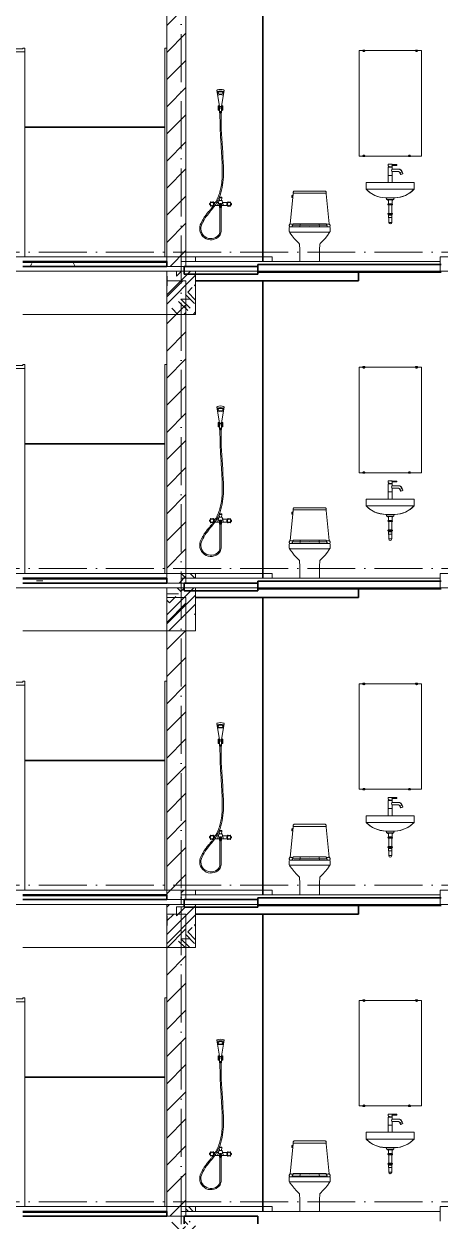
# Model space of a CAD drawing. Header units: millimetres. Extents: x -4940 to 55609, y -15283 to 93540.
# Drawn here: x 31310 to 35650, y 25000 to 37477 of the extents above; entities that cross this region are included whole.
import ezdxf

# ---------------------------------------------------------------- set-up
doc = ezdxf.new("R2010")
doc.units = ezdxf.units.MM
doc.linetypes.add('Grid Line', pattern=[14, 10, -2, 0, -2])
for name, color, linetype, lineweight in [('A-DOOR', 31, 'Continuous', 5), ('A-FLOR-MCUT', 3, 'Continuous', 9), ('CUA', 31, 'Continuous', 9), ('HATCH-TUONG', 152, 'Continuous', 9), ('NET CAT', 3, 'Continuous', 5), ('NET CATConcrete', 3, 'Continuous', 5), ('NET-CAT', 3, 'Continuous', 9), ('NET-THAY', 2, 'Continuous', 15), ('THIET-BI', 44, 'Continuous', 5), ('TRUC', 225, 'Continuous', 5)]:
    doc.layers.add(name, color=color, linetype=linetype, lineweight=lineweight)
pattern_1 = [(0, (21278.48, 39800), (1625.6, 406.4), [67.056, -1152.144, 67.056, -1152.144, -6502.4]), (0, (21278.48, 39800), (1625.6, 406.4), [-2438.4, 67.056, -2371.344, 67.056, -1152.144, -2844.8]), (0, (21278.48, 39800), (1625.6, 406.4), [-6096, 67.056, -745.744, 67.056, -1964.944]), (120, (21888.08, 40003.2), (-1164.753, 1204.611), [67.056, -1152.144, 67.056, -7654.544]), (120, (21888.08, 40003.2), (-1164.753, 1204.611), [-1286.256, -1152.144, 67.056, -2371.344, -4064]), (120, (21888.08, 40003.2), (-1164.753, 1204.611), [-4876.8, 67.056, -1152.144, 67.056, -2777.744]), (120, (21888.08, 40003.2), (-1164.753, 1204.611), [-6163.056, -745.744, 67.056, -1964.944]), (240, (22091.28, 40816), (-460.847, -1611.011), [67.056, -1152.144, 67.056, -7654.544]), (240, (22091.28, 40816), (-460.847, -1611.011), [-1286.256, -1152.144, 67.056, -2371.344, -4064]), (240, (22091.28, 40816), (-460.847, -1611.011), [-4876.8, 67.056, -1152.144, 67.056, -2777.744]), (240, (22091.28, 40816), (-460.847, -1611.011), [-6163.056, -745.744, 67.056, -1964.944])]
pattern_2 = [(45, (21278.48, 39800), (-141.4214, 141.4214), [])]
pattern_3 = [(45, (21373.7, 39800), (-476.246, 476.246), []), (45, (21469, 39800), (-476.246, 476.246), []), (45, (21278.5, 39800), (-476.246, 476.246), []), (45, (21754.7, 39800), (-476.246, 476.246), []), (45, (21850, 39800), (-476.246, 476.246), []), (0, (21659.5, 39895.25), (0, 952.5), [95.25, -857.25]), (0, (21754.7, 39990.5), (0, 952.5), [95.25, -857.25]), (45, (21659.5, 39895.25), (0, 952.491), [134.684, -1212.34]), (45, (21754.7, 39895.25), (0, 952.491), [134.684, -1212.34]), (0, (21659.5, 39895.25), (0, 952.5), [95.25, -857.25]), (90, (21183.2, 39895.25), (-952.5, 6e-14), [95.25, -857.25]), (90, (21278.5, 39895.25), (-952.5, 6e-14), [190.5, -762]), (45, (21183.2, 39990.5), (0, 952.491), [134.684, -1212.34]), (90, (22040.5, 40181), (-952.5, 6e-14), [95.25, -857.25]), (0, (21945.2, 40181), (0, 952.5), [95.25, -857.25]), (45, (21945.2, 40181), (0, 952.491), [134.684, -1212.34]), (0, (22135.7, 39895.25), (0, 952.5), [95.25, -857.25]), (0, (22135.7, 40371.5), (0, 952.5), [95.25, -857.25]), (90, (22326.2, 40466.75), (-952.5, 6e-14), [95.25, -857.25]), (45, (22135.7, 40371.5), (0, 952.491), [269.367, -1077.66]), (45, (22231, 40371.5), (0, 952.491), [134.684, -1212.34]), (45, (22421.5, 40562), (0, 952.491), [134.684, -1212.34]), (0, (22421.5, 40657.25), (0, 952.5), [95.25, -857.25]), (90, (22421.5, 40562), (-952.5, 6e-14), [95.25, -857.25]), (0, (21754.7, 40562), (0, 952.5), [95.25, -857.25]), (0, (21945.2, 40657.25), (0, 952.5), [95.25, -857.25]), (90, (21850, 40562), (-952.5, 6e-14), [95.25, -857.25]), (90, (21945.2, 40562), (-952.5, 6e-14), [95.25, -857.25]), (45, (21754.7, 40562), (0, 952.491), [134.684, -1212.34]), (45, (21945.2, 40562), (0, 952.491), [134.684, -1212.34]), (135, (21397.46, 40014.8), (-952.491, 6e-14), [134.684, -1212.34]), (135, (21516.6, 40133.4), (-952.491, 6e-14), [134.683, -1212.34]), (135, (21588.04, 40204.8), (-952.491, 6e-14), [134.683, -1212.34]), (135, (21611.85, 40228.6), (-952.491, 6e-14), [134.683, -1212.34]), (135, (21659.5, 40276.25), (-952.491, 6e-14), [134.683, -1212.34]), (135, (21683.3, 40300.06), (-952.491, 6e-14), [134.683, -1212.34]), (135, (21754.7, 40371.5), (-952.491, 6e-14), [134.683, -1212.34]), (135, (21802.35, 40419.1), (-952.491, 6e-14), [134.683, -1212.34]), (45, (21397.46, 40014.8), (0, 952.491), [95.25, -1251.775]), (45, (21516.6, 40133.4), (0, 952.491), [67.36, -1279.665]), (45, (21683.3, 40300.06), (0, 952.491), [67.36, -1279.665]), (45, (21588.04, 40395.3), (0, 952.491), [67.36, -1279.665]), (45, (21754.7, 40371.5), (0, 952.491), [67.36, -1279.665]), (45, (21659.5, 40466.75), (0, 952.491), [67.36, -1279.665]), (0, (21302.7, 40109.5), (0, 952.5), [190.043, -762.457]), (0, (21516.6, 40323.9), (0, 952.5), [95.25, -857.25])]

# ---------------------------------------------------------------- blocks, each defined once
blk = doc.blocks.new('X-SEN - X-SEN-5806-MẶT CẮT A-A')
at = {"layer": 'THIET-BI', "color": 130, "lineweight": 9}
for p, q in [((33348, 23419), (33323, 23584)), ((33371, 23419), (33397, 23584)), ((33347, 23415), (33338, 23422)), ((33338, 23378), (33347, 23397)), ((33351, 23415), (33347, 23415)), ((33347, 23397), (33351, 23397)), ((33348, 23415), (33348, 23419)), ((33350, 23363), (33350, 23393)), ((33370, 23363), (33350, 23363)), ((33370, 23358), (33350, 23358)), ((33351, 23397), (33351, 23415)), ((33351, 23358), (33351, 23351)), ((33366, 23358), (33354, 23358)), ((33354, 23348), (33366, 23348)), ((33368, 23415), (33373, 23415)), ((33368, 23397), (33368, 23415)), ((33370, 23397), (33368, 23397)), ((33373, 23397), (33368, 23397)), ((33369, 23351), (33369, 23358)), ((33370, 23392), (33370, 23363)), ((33371, 23415), (33371, 23419)), ((33373, 23415), (33381, 23422)), ((33381, 23378), (33373, 23397)), ((33347, 22465), (33350, 22437)), ((33373, 22465), (33347, 22465)), ((33369, 22471), (33352, 22471)), ((33370, 22437), (33373, 22465)), ((33306, 22415), (33286, 22415)), ((33286, 22385), (33287, 22385)), ((33302, 22385), (33434, 22385)), ((33330, 22415), (33320, 22415)), ((33337, 22400), (33341, 22432)), ((33346, 22436), (33374, 22436)), ((33350, 22437), (33370, 22437)), ((33350, 22393), (33350, 22399)), ((33350, 22380), (33350, 22385)), ((33370, 22380), (33350, 22380)), ((33351, 22378), (33351, 22380)), ((33369, 22378), (33351, 22378)), ((33351, 22371), (33351, 22367)), ((33352, 22373), (33352, 22378)), ((33366, 22374), (33354, 22374)), ((33354, 22114), (33354, 22364)), ((33354, 22364), (33366, 22364)), ((33366, 22114), (33366, 22364)), ((33367, 22373), (33367, 22378)), ((33369, 22380), (33369, 22378)), ((33369, 22367), (33369, 22371)), ((33370, 22399), (33370, 22393)), ((33370, 22385), (33370, 22380)), ((33383, 22400), (33379, 22432)), ((33390, 22415), (33435, 22415))]:
    blk.add_line(p, q, dxfattribs=at)
for centre in [(33270, 22400), (33450, 22399)]:
    blk.add_circle(centre, 17.5, dxfattribs=at)
for centre, radius, start, end in [((33328, 23585), 5, 108.7976, 188.8168), ((33360, 23490), 105, 71.2024, 108.7976), ((33392, 23585), 5, 351.1832, 71.2024), ((33330, 23568), 5, 107.228, 188.8168), ((33360, 23473), 105, 72.772, 107.228), ((33360, 23435), 105, 73.5834, 106.4166), ((33389, 23568), 5, 351.1832, 72.772), ((33414, 23400), 79.5, 166.0233, 193.9767), ((33341, 23418), 5, 90, 166.0233), ((33341, 23382), 5, 193.9767, 270), ((33360, 23312), 112, 96.2592, 99.4635), ((33360, 23462), 87, 257.7383, 263.6304), ((33372, 23406), 26.9, 160.7055, 199.2945), ((33360, 23441), 24.6, 242.0733, 297.9267), ((33353, 23361), 3.83, 148.0246, 211.9754), ((33400, 23384), 50.3, 164.5928, 189.39), ((33350, 23362), 1, 90, 148.0246), ((33347, 23361), 3.83, 319.2845, 40.7155), ((33350, 23359), 1, 211.9754, 270), ((33360, 23437), 24.6, 249.6997, 290.3003), ((33354, 23351), 3, 180, 270), ((33358, 23361), 3.83, 139.2845, 220.7155), ((33363, 23361), 3.83, 319.2845, 40.7155), ((33366, 23351), 3, 270, 0), ((33320, 23384), 50.3, 350.61, 15.4072), ((33372, 23361), 3.83, 139.2845, 220.7155), ((33360, 23462), 87, 276.3696, 282.2617), ((33367, 23361), 3.83, 328.0246, 31.9754), ((33370, 23362), 1, 31.9754, 90), ((33370, 23359), 1, 270, 328.0246), ((33360, 23312), 112, 80.5365, 83.7408), ((33348, 23406), 26.9, 340.7055, 19.2945), ((33378, 23418), 5, 13.9767, 90), ((33378, 23382), 5, 270, 346.0233), ((33306, 23400), 79.5, 346.0233, 13.9767), ((33352, 22466), 5, 90, 189.6096), ((33369, 22466), 5, 350.3904, 90), ((33240, 22417), 14.3, 290.1929, 9.8071), ((33270, 22400), 25, 171.5328, 188.4672), ((33240, 22383), 14.3, 350.1929, 69.8071), ((33270, 22400), 25, 111.5328, 128.4672), ((33270, 22400), 25, 231.5328, 248.4672), ((33270, 22434), 14.3, 230.1929, 309.8071), ((33270, 22366), 14.3, 50.1929, 129.8071), ((33270, 22400), 25, 51.5328, 68.4672), ((33270, 22400), 25, 291.5328, 308.4672), ((33300, 22417), 14.3, 170.1929, 249.8071), ((33300, 22383), 14.3, 110.1929, 189.8071), ((33270, 22400), 25, 351.5328, 8.4672), ((33330, 22425), 10, 270, 353.5952), ((33537, 22362), 207, 162.721, 173.5963), ((33359, 22384), 26.7, 144.2598, 178.1102), ((33360, 22351), 54.2, 65.3342, 114.6658), ((33346, 22431), 5, 90, 172.7671), ((33354, 22371), 3, 90, 180), ((33354, 22367), 3, 180, 270), ((33366, 22371), 3, 0, 90), ((33366, 22367), 3, 270, 0), ((33374, 22431), 5, 7.2329, 90), ((33390, 22425), 10, 186.4048, 270), ((33183, 22362), 207, 6.4037, 17.279), ((33361, 22384), 27.1, 3.302, 36.8899), ((33420, 22416), 14.3, 290.1929, 9.8071), ((33450, 22399), 25, 171.5328, 188.4672), ((33420, 22382), 14.3, 350.1929, 69.8071), ((33450, 22399), 25, 111.5328, 128.4672), ((33450, 22399), 25, 231.5328, 248.4672), ((33450, 22433), 14.3, 230.1929, 309.8071), ((33450, 22365), 14.3, 50.1929, 129.8071), ((33450, 22399), 25, 51.5328, 68.4672), ((33450, 22399), 25, 291.5328, 308.4672), ((33480, 22416), 14.3, 170.1929, 249.8071), ((33480, 22382), 14.3, 110.1929, 189.8071), ((33450, 22399), 25, 351.5328, 8.4672), ((33260, 22144), 117, 150.1577, 318.9711), ((33260, 22144), 105, 150.1577, 318.9711), ((33295, 22114), 59, 318.6054, 359.9879), ((33295, 22114), 71, 318.6668, 359.9899)]:
    blk.add_arc(centre, radius, start, end, dxfattribs=at)
for centre, major_axis, ratio in [((33360, 23559), (30.2, 0), 0.492288), ((33360, 23557), (26.8, 0.5), 0.480422), ((33360, 22393), (10, 0), 0.102577)]:
    blk.add_ellipse(centre, major_axis=major_axis, ratio=ratio, dxfattribs=at)
blk.add_ellipse((33360, 22399), major_axis=(10, 0), ratio=0.102577, start_param=0, end_param=3.141593, dxfattribs=at)
for points, knots in [([(33354, 23348), (33354, 23329), (33354, 23310), (33355, 23272), (33355, 23253), (33356, 23220), (33356, 23206), (33357, 23181), (33357, 23169), (33358, 23146), (33359, 23135), (33361, 23101), (33362, 23078), (33366, 23010), (33369, 22964), (33373, 22902), (33374, 22885), (33376, 22854), (33376, 22840), (33377, 22813), (33378, 22801), (33378, 22776), (33379, 22764), (33379, 22727), (33379, 22702), (33377, 22663), (33376, 22648), (33373, 22622), (33372, 22610), (33368, 22589), (33366, 22579), (33362, 22559), (33360, 22549), (33352, 22520), (33346, 22501), (33334, 22472), (33331, 22463), (33318, 22436), (33309, 22419), (33293, 22394), (33288, 22386), (33276, 22370), (33270, 22362), (33257, 22346), (33251, 22338), (33234, 22318), (33224, 22306), (33211, 22290), (33208, 22285), (33202, 22277), (33199, 22273), (33195, 22267), (33193, 22264), (33188, 22257), (33185, 22252), (33179, 22242), (33177, 22237), (33168, 22222), (33163, 22212), (33158, 22202)], [10.763393, 10.763393, 10.763393, 10.763393, 67.877121, 67.877121, 124.65304, 124.65304, 166.69513, 166.69513, 200.930722, 200.930722, 235.166314, 235.166314, 303.637498, 303.637498, 440.579865, 440.579865, 490.560181, 490.560181, 533.538778, 533.538778, 570.662893, 570.662893, 607.787008, 607.787008, 682.035238, 682.035238, 727.0732, 727.0732, 763.128626, 763.128626, 793.90814, 793.90814, 824.687653, 824.687653, 886.24668, 886.24668, 916.453467, 916.453467, 976.867041, 976.867041, 1006.423841, 1006.423841, 1037.610174, 1037.610174, 1068.796507, 1068.796507, 1114.385518, 1114.385518, 1131.259849, 1131.259849, 1144.761911, 1144.761911, 1153.292739, 1153.292739, 1170.354396, 1170.354396, 1187.416052, 1187.416052, 1220.589637, 1220.589637, 1220.589637, 1220.589637]), ([(33366, 23348), (33366, 23292), (33368, 23106), (33393, 22848), (33391, 22570), (33315, 22383), (33212, 22280), (33179, 22217), (33169, 22197)], [10.839785, 10.839785, 10.839785, 10.839785, 179.867982, 569.802437, 788.393473, 1006.975964, 1153.38591, 1220.589637, 1220.589637, 1220.589637, 1220.589637])]:
    blk.add_open_spline(points, degree=3, knots=knots, dxfattribs=at)
blk = doc.blocks.new('X-XI - X-XI-5804-MẶT CẮT A-A')
at = {"layer": 'THIET-BI', "color": 130, "lineweight": 9}
for p, q in [((34114, 22467), (34088, 22193)), ((34114, 22467), (34088, 22193)), ((34104, 22485), (34104, 22470)), ((34104, 22485), (34104, 22470)), ((34116, 22488), (34107, 22488)), ((34116, 22488), (34107, 22488)), ((34107, 22467), (34114, 22467)), ((34107, 22467), (34114, 22467)), ((34117, 22505), (34114, 22467)), ((34114, 22467), (34116, 22488)), ((34117, 22505), (34116, 22488)), ((34118, 22525), (34117, 22522)), ((34118, 22525), (34117, 22522)), ((34117, 22522), (34117, 22518)), ((34117, 22522), (34117, 22518)), ((34117, 22518), (34118, 22514)), ((34117, 22518), (34118, 22514)), ((34118, 22508), (34117, 22505)), ((34118, 22508), (34117, 22505)), ((34120, 22528), (34118, 22525)), ((34120, 22528), (34118, 22525)), ((34118, 22514), (34120, 22512)), ((34118, 22514), (34120, 22512)), ((34120, 22512), (34118, 22508)), ((34120, 22512), (34118, 22508)), ((34122, 22531), (34120, 22528)), ((34122, 22531), (34120, 22528)), ((34120, 22512), (34290, 22512)), ((34124, 22534), (34122, 22531)), ((34124, 22534), (34122, 22531)), ((34127, 22535), (34124, 22534)), ((34127, 22535), (34124, 22534)), ((34453, 22535), (34127, 22535)), ((34453, 22535), (34127, 22535)), ((34290, 22512), (34460, 22512)), ((34456, 22533), (34453, 22535)), ((34456, 22533), (34453, 22535)), ((34459, 22531), (34456, 22533)), ((34459, 22531), (34456, 22533)), ((34461, 22528), (34459, 22531)), ((34461, 22528), (34459, 22531)), ((34460, 22512), (34461, 22514)), ((34460, 22512), (34461, 22514)), ((34461, 22510), (34460, 22512)), ((34461, 22510), (34460, 22512)), ((34462, 22525), (34461, 22528)), ((34462, 22525), (34461, 22528)), ((34461, 22514), (34462, 22517)), ((34461, 22514), (34462, 22517)), ((34462, 22508), (34461, 22510)), ((34462, 22508), (34461, 22510)), ((34463, 22521), (34462, 22525)), ((34463, 22521), (34462, 22525)), ((34462, 22517), (34463, 22521)), ((34462, 22517), (34463, 22521)), ((34462, 22507), (34462, 22508)), ((34462, 22507), (34462, 22508)), ((34462, 22505), (34462, 22507)), ((34462, 22505), (34462, 22507)), ((34492, 22193), (34462, 22505)), ((34492, 22193), (34462, 22505)), ((34080, 22162), (34076, 22156)), ((34080, 22162), (34076, 22156)), ((34076, 22156), (34076, 22113)), ((34076, 22156), (34076, 22113)), ((34076, 22113), (34080, 22106)), ((34076, 22113), (34080, 22106)), ((34079, 22183), (34077, 22178)), ((34079, 22183), (34077, 22178)), ((34077, 22178), (34077, 22175)), ((34077, 22178), (34077, 22175)), ((34077, 22175), (34077, 22172)), ((34077, 22175), (34077, 22172)), ((34077, 22172), (34078, 22169)), ((34077, 22172), (34078, 22169)), ((34078, 22169), (34080, 22162)), ((34078, 22169), (34080, 22162)), ((34080, 22186), (34079, 22183)), ((34080, 22186), (34079, 22183)), ((34082, 22189), (34080, 22186)), ((34082, 22189), (34080, 22186)), ((34080, 22106), (34084, 22099)), ((34080, 22106), (34084, 22099)), ((34086, 22191), (34082, 22189)), ((34086, 22191), (34082, 22189)), ((34084, 22099), (34106, 22070)), ((34084, 22099), (34106, 22070)), ((34088, 22193), (34086, 22191)), ((34088, 22193), (34086, 22191)), ((34290, 22108), (34087, 22108)), ((34290, 22161), (34090, 22161)), ((34116, 22190), (34097, 22190)), ((34111, 22163), (34126, 22164)), ((34290, 22181), (34117, 22179)), ((34290, 22195), (34121, 22195)), ((34126, 22164), (34146, 22164)), ((34127, 22161), (34126, 22163)), ((34290, 22165), (34146, 22164)), ((34147, 22164), (34147, 22161)), ((34188, 22167), (34191, 22180)), ((34191, 22165), (34188, 22167)), ((34190, 22185), (34194, 22195)), ((34191, 22180), (34190, 22185)), ((34459, 22195), (34290, 22195)), ((34463, 22179), (34290, 22181)), ((34434, 22164), (34290, 22165)), ((34490, 22161), (34290, 22161)), ((34493, 22108), (34290, 22108)), ((34390, 22185), (34386, 22195)), ((34389, 22180), (34390, 22185)), ((34392, 22167), (34389, 22180)), ((34389, 22165), (34392, 22167)), ((34454, 22164), (34433, 22164)), ((34433, 22164), (34433, 22161)), ((34453, 22161), (34454, 22163)), ((34468, 22163), (34454, 22164)), ((34464, 22190), (34483, 22190)), ((34475, 22071), (34495, 22099)), ((34475, 22071), (34495, 22099)), ((34495, 22191), (34492, 22193)), ((34495, 22191), (34492, 22193)), ((34498, 22188), (34495, 22191)), ((34498, 22188), (34495, 22191)), ((34495, 22099), (34504, 22113)), ((34495, 22099), (34504, 22113)), ((34500, 22186), (34498, 22188)), ((34500, 22186), (34498, 22188)), ((34501, 22183), (34500, 22186)), ((34501, 22183), (34500, 22186)), ((34500, 22162), (34502, 22169)), ((34500, 22162), (34502, 22169)), ((34504, 22156), (34500, 22162)), ((34504, 22156), (34500, 22162)), ((34502, 22179), (34501, 22183)), ((34502, 22179), (34501, 22183)), ((34503, 22175), (34502, 22179)), ((34503, 22175), (34502, 22179)), ((34502, 22169), (34503, 22172)), ((34502, 22169), (34503, 22172)), ((34503, 22172), (34503, 22175)), ((34503, 22172), (34503, 22175)), ((34504, 22113), (34504, 22156)), ((34504, 22113), (34504, 22156)), ((34106, 22070), (34128, 22042)), ((34106, 22070), (34128, 22042)), ((34128, 22042), (34152, 22016)), ((34128, 22042), (34152, 22016)), ((34152, 22016), (34177, 21991)), ((34152, 22016), (34177, 21991)), ((34177, 21991), (34183, 21983)), ((34177, 21991), (34183, 21983)), ((34183, 21983), (34185, 21974)), ((34183, 21983), (34185, 21974)), ((34185, 21974), (34188, 21930)), ((34185, 21974), (34188, 21930)), ((34392, 21931), (34395, 21974)), ((34392, 21931), (34395, 21974)), ((34395, 21978), (34397, 21983)), ((34395, 21978), (34397, 21983)), ((34395, 21974), (34395, 21978)), ((34395, 21974), (34395, 21978)), ((34397, 21983), (34399, 21987)), ((34397, 21983), (34399, 21987)), ((34399, 21987), (34403, 21991)), ((34399, 21987), (34403, 21991)), ((34403, 21991), (34428, 22017)), ((34403, 21991), (34428, 22017)), ((34428, 22017), (34452, 22042)), ((34428, 22017), (34452, 22042)), ((34452, 22042), (34475, 22071)), ((34452, 22042), (34475, 22071)), ((34188, 21930), (34189, 21887)), ((34188, 21930), (34189, 21887)), ((34189, 21843), (34188, 21800)), ((34189, 21843), (34188, 21800)), ((34189, 21887), (34189, 21843)), ((34189, 21887), (34189, 21843)), ((34391, 21887), (34392, 21931)), ((34391, 21887), (34392, 21931)), ((34391, 21843), (34391, 21887)), ((34391, 21843), (34391, 21887)), ((34392, 21800), (34391, 21843)), ((34392, 21800), (34391, 21843))]:
    blk.add_line(p, q, dxfattribs=at)
for centre, radius, start, end in [((34107, 22485), 3.03, 90, 180), ((34107, 22485), 3.03, 90, 180), ((34107, 22470), 3.03, 180, 270), ((34107, 22470), 3.03, 180, 270), ((34090, 22188), 26.6, 247.7136, 270), ((34087, 22096), 12.7, 90, 123.1622), ((34097, 22208), 17.6, 239.7345, 270), ((34125, 22166), 17, 144.245, 177.8761), ((34112, 22167), 3.33, 177.8761, 267.5906), ((34119, 22171), 9.33, 107.3847, 144.245), ((33987, 22224), 133, 342.3805, 345.7034), ((34118, 22183), 3.51, 162.3805, 244.9136), ((34121, 22190), 4.93, 90, 165.7034), ((34459, 22190), 4.93, 14.2966, 90), ((34593, 22224), 133, 194.2966, 197.6195), ((34462, 22183), 3.51, 295.0864, 17.6195), ((34461, 22171), 9.33, 35.755, 72.6153), ((34455, 22166), 17, 2.1239, 35.755), ((34468, 22167), 3.33, 272.4094, 2.1239), ((34483, 22208), 17.6, 270, 300.2193), ((34490, 22188), 26.6, 270, 292.2864), ((34493, 22096), 12.7, 56.7458, 90)]:
    blk.add_arc(centre, radius, start, end, dxfattribs=at)
blk = doc.blocks.new('X-LA - X-LA-156710-MẶT CẮT A-A')
at = {"layer": 'THIET-BI', "color": 130, "lineweight": 9}
for p, q in [((35455, 24000), (34805, 24000)), ((34805, 24000), (34805, 22900)), ((34805, 24000), (34845, 24000)), ((34805, 22900), (34805, 24000)), ((34845, 24005), (34865, 24005)), ((34845, 24000), (34845, 24005)), ((34845, 24000), (34845, 23997)), ((34845, 23997), (34847, 23994)), ((34847, 23994), (34850, 23991)), ((34850, 23991), (34855, 23990)), ((34855, 23990), (34859, 23991)), ((34859, 23991), (34862, 23993)), ((34862, 23993), (34864, 23996)), ((34864, 23996), (34865, 24000)), ((34865, 24005), (34865, 24000)), ((34865, 24000), (35395, 24000)), ((35395, 24005), (35415, 24005)), ((35395, 24000), (35395, 24005)), ((35395, 24000), (35396, 23997)), ((35396, 23997), (35398, 23993)), ((35398, 23993), (35400, 23991)), ((35400, 23991), (35405, 23990)), ((35405, 23990), (35409, 23991)), ((35409, 23991), (35412, 23993)), ((35412, 23993), (35414, 23996)), ((35414, 23996), (35415, 24000)), ((35415, 24005), (35415, 24000)), ((35415, 24000), (35455, 24000)), ((35455, 22900), (35455, 24000)), ((35455, 24000), (35455, 22900)), ((34805, 22900), (35455, 22900)), ((34845, 22900), (34805, 22900)), ((34847, 22906), (34845, 22903)), ((34845, 22903), (34845, 22900)), ((34845, 22900), (34845, 22895)), ((34845, 22895), (34865, 22895)), ((34850, 22909), (34847, 22906)), ((34855, 22910), (34850, 22909)), ((34859, 22909), (34855, 22910)), ((34862, 22907), (34859, 22909)), ((34864, 22904), (34862, 22907)), ((34865, 22900), (34864, 22904)), ((34865, 22895), (34865, 22900)), ((35320, 22900), (34865, 22900)), ((35321, 22903), (35320, 22900)), ((35320, 22900), (35320, 22895)), ((35320, 22895), (35340, 22895)), ((35323, 22907), (35321, 22903)), ((35325, 22909), (35323, 22907)), ((35330, 22910), (35325, 22909)), ((35334, 22909), (35330, 22910)), ((35337, 22907), (35334, 22909)), ((35339, 22904), (35337, 22907)), ((35340, 22900), (35339, 22904)), ((35340, 22895), (35340, 22900)), ((35455, 22900), (35340, 22900)), ((35109, 22814), (35110, 22815)), ((35109, 22814), (35109, 22796)), ((35109, 22796), (35109, 22814)), ((35109, 22796), (35130, 22786)), ((35115, 22794), (35109, 22796)), ((35109, 22784), (35109, 22625)), ((35130, 22784), (35109, 22784)), ((35109, 22784), (35111, 22784)), ((35109, 22625), (35109, 22784)), ((35110, 22815), (35150, 22815)), ((35110, 22815), (35150, 22815)), ((35112, 22785), (35115, 22794)), ((35130, 22786), (35151, 22786)), ((35150, 22784), (35130, 22784)), ((35148, 22786), (35148, 22785)), ((35148, 22786), (35148, 22785)), ((35151, 22786), (35148, 22786)), ((35149, 22784), (35150, 22784)), ((35150, 22815), (35151, 22814)), ((35151, 22813), (35151, 22814)), ((35151, 22814), (35151, 22813)), ((35198, 22813), (35151, 22813)), ((35151, 22813), (35198, 22813)), ((35151, 22803), (35198, 22803)), ((35151, 22786), (35151, 22803)), ((35151, 22803), (35151, 22786)), ((35198, 22803), (35151, 22803)), ((35151, 22784), (35151, 22763)), ((35151, 22784), (35151, 22763)), ((35151, 22763), (35213, 22763)), ((35151, 22763), (35213, 22763)), ((35151, 22738), (35151, 22625)), ((35213, 22738), (35151, 22738)), ((35151, 22738), (35151, 22625)), ((35213, 22738), (35151, 22738)), ((35198, 22813), (35199, 22812)), ((35199, 22804), (35198, 22803)), ((35199, 22812), (35199, 22804)), ((35199, 22812), (35199, 22804)), ((35213, 22763), (35230, 22763)), ((35220, 22738), (35213, 22738)), ((35226, 22735), (35220, 22738)), ((35231, 22724), (35226, 22735)), ((35229, 22728), (35231, 22724)), ((35230, 22763), (35245, 22754)), ((35254, 22734), (35231, 22724)), ((35231, 22724), (35239, 22708)), ((35239, 22708), (35231, 22724)), ((35261, 22717), (35240, 22708)), ((35240, 22708), (35250, 22712)), ((35245, 22754), (35254, 22734)), ((35250, 22712), (35261, 22717)), ((35252, 22739), (35254, 22734)), ((35253, 22734), (35254, 22734)), ((35254, 22734), (35261, 22719)), ((35254, 22734), (35261, 22719)), ((35261, 22719), (35261, 22717)), ((34880, 22625), (34880, 22555)), ((35380, 22625), (34880, 22625)), ((34880, 22625), (35109, 22625)), ((34880, 22555), (34880, 22625)), ((35151, 22699), (35109, 22699)), ((35151, 22625), (35380, 22625)), ((35240, 22708), (35239, 22708)), ((35380, 22555), (35380, 22625)), ((35380, 22625), (35380, 22555)), ((34880, 22555), (35380, 22555)), ((34919, 22520), (34880, 22555)), ((34971, 22490), (34919, 22520)), ((35022, 22473), (34971, 22490)), ((35080, 22465), (35022, 22473)), ((35080, 22465), (35180, 22465)), ((35091, 22465), (35080, 22465)), ((35091, 22465), (35092, 22453)), ((35092, 22453), (35091, 22465)), ((35169, 22465), (35168, 22453)), ((35169, 22465), (35168, 22453)), ((35180, 22465), (35169, 22465)), ((35231, 22471), (35180, 22465)), ((35289, 22490), (35231, 22471)), ((35333, 22515), (35289, 22490)), ((35380, 22555), (35333, 22515)), ((35092, 22450), (35092, 22453)), ((35095, 22448), (35092, 22450)), ((35098, 22448), (35095, 22448)), ((35098, 22448), (35162, 22448)), ((35105, 22448), (35098, 22448)), ((35105, 22448), (35100, 22446)), ((35100, 22446), (35105, 22448)), ((35160, 22446), (35100, 22446)), ((35100, 22446), (35100, 22443)), ((35100, 22443), (35100, 22446)), ((35100, 22443), (35160, 22443)), ((35102, 22443), (35100, 22443)), ((35102, 22443), (35158, 22443)), ((35102, 22442), (35102, 22443)), ((35102, 22442), (35102, 22443)), ((35103, 22441), (35107, 22441)), ((35107, 22441), (35103, 22441)), ((35154, 22448), (35105, 22448)), ((35106, 22398), (35108, 22399)), ((35106, 22395), (35106, 22398)), ((35107, 22393), (35106, 22395)), ((35109, 22441), (35107, 22441)), ((35108, 22392), (35107, 22393)), ((35108, 22403), (35108, 22399)), ((35130, 22403), (35108, 22403)), ((35108, 22403), (35109, 22403)), ((35108, 22399), (35108, 22403)), ((35108, 22399), (35152, 22399)), ((35110, 22391), (35108, 22392)), ((35111, 22439), (35109, 22441)), ((35111, 22406), (35109, 22404)), ((35109, 22404), (35111, 22406)), ((35109, 22404), (35109, 22403)), ((35109, 22403), (35109, 22404)), ((35111, 22390), (35110, 22391)), ((35111, 22437), (35111, 22439)), ((35111, 22437), (35111, 22406)), ((35111, 22406), (35111, 22437)), ((35130, 22390), (35111, 22390)), ((35114, 22390), (35111, 22390)), ((35114, 22303), (35114, 22390)), ((35114, 22303), (35114, 22390)), ((35152, 22403), (35130, 22403)), ((35148, 22390), (35130, 22390)), ((35146, 22303), (35146, 22390)), ((35146, 22390), (35146, 22303)), ((35148, 22390), (35146, 22390)), ((35150, 22391), (35148, 22390)), ((35150, 22441), (35149, 22439)), ((35149, 22439), (35149, 22437)), ((35149, 22433), (35149, 22437)), ((35149, 22437), (35149, 22406)), ((35149, 22406), (35149, 22433)), ((35151, 22404), (35149, 22406)), ((35149, 22406), (35151, 22404)), ((35153, 22441), (35150, 22441)), ((35151, 22392), (35150, 22391)), ((35151, 22403), (35151, 22404)), ((35151, 22404), (35151, 22403)), ((35151, 22403), (35152, 22403)), ((35153, 22393), (35151, 22392)), ((35152, 22399), (35152, 22403)), ((35152, 22403), (35152, 22399)), ((35152, 22399), (35154, 22398)), ((35157, 22441), (35153, 22441)), ((35157, 22441), (35153, 22441)), ((35154, 22395), (35153, 22393)), ((35160, 22446), (35154, 22448)), ((35154, 22448), (35160, 22446)), ((35162, 22448), (35154, 22448)), ((35154, 22398), (35154, 22395)), ((35158, 22442), (35157, 22441)), ((35158, 22443), (35158, 22442)), ((35158, 22443), (35158, 22442)), ((35160, 22443), (35158, 22443)), ((35160, 22443), (35160, 22446)), ((35160, 22446), (35160, 22443)), ((35165, 22448), (35162, 22448)), ((35168, 22450), (35165, 22448)), ((35168, 22453), (35168, 22450)), ((35106, 22298), (35107, 22300)), ((35106, 22295), (35106, 22298)), ((35108, 22293), (35106, 22295)), ((35107, 22300), (35108, 22301)), ((35108, 22301), (35110, 22302)), ((35108, 22293), (35108, 22290)), ((35152, 22293), (35108, 22293)), ((35108, 22290), (35108, 22293)), ((35108, 22290), (35130, 22290)), ((35112, 22290), (35108, 22290)), ((35112, 22290), (35108, 22290)), ((35110, 22302), (35111, 22303)), ((35130, 22303), (35111, 22303)), ((35111, 22303), (35114, 22303)), ((35112, 22287), (35112, 22290)), ((35112, 22287), (35112, 22290)), ((35148, 22287), (35112, 22287)), ((35112, 22286), (35112, 22287)), ((35112, 22286), (35112, 22287)), ((35112, 22286), (35113, 22284)), ((35113, 22284), (35147, 22284)), ((35113, 22259), (35113, 22284)), ((35113, 22259), (35113, 22284)), ((35114, 22257), (35113, 22259)), ((35114, 22259), (35146, 22259)), ((35114, 22258), (35114, 22257)), ((35114, 22257), (35114, 22209)), ((35114, 22209), (35114, 22257)), ((35130, 22258), (35115, 22258)), ((35148, 22303), (35130, 22303)), ((35130, 22290), (35152, 22290)), ((35145, 22258), (35130, 22258)), ((35146, 22303), (35148, 22303)), ((35147, 22259), (35146, 22257)), ((35146, 22257), (35146, 22258)), ((35146, 22257), (35146, 22209)), ((35146, 22257), (35146, 22209)), ((35148, 22287), (35147, 22286)), ((35148, 22287), (35147, 22284)), ((35147, 22284), (35147, 22286)), ((35147, 22284), (35147, 22259)), ((35147, 22284), (35147, 22259)), ((35148, 22303), (35150, 22302)), ((35148, 22290), (35148, 22287)), ((35148, 22290), (35148, 22287)), ((35152, 22290), (35148, 22290)), ((35150, 22302), (35151, 22301)), ((35151, 22301), (35153, 22300)), ((35154, 22295), (35152, 22293)), ((35152, 22290), (35152, 22293)), ((35152, 22293), (35152, 22290)), ((35153, 22300), (35154, 22298)), ((35154, 22298), (35154, 22295)), ((35146, 22209), (35114, 22209))]:
    blk.add_line(p, q, dxfattribs=at)
for centre, radius, start, end in [((35091, 22756), 292, 223.6204, 267.7809), ((35169, 22756), 292, 272.2191, 316.3796), ((35130, 22209), 15.9, 180, 0)]:
    blk.add_arc(centre, radius, start, end, dxfattribs=at)
for centre, major_axis, ratio in [((35111, 22396), (4.41, 0), 0.713058), ((35149, 22396), (4.41, 0), 0.713058), ((35111, 22297), (4.41, 0), 0.713058), ((35130, 22297), (7.99, 0), 0.393273), ((35149, 22297), (4.41, 0), 0.713058)]:
    blk.add_ellipse(centre, major_axis=major_axis, ratio=ratio, dxfattribs=at)
for points in [[(35109, 22814), (35109, 22815), (35109, 22815), (35110, 22815)], [(35112, 22785), (35112, 22788), (35113, 22791), (35115, 22794)], [(35145, 22751), (35145, 22758), (35148, 22763), (35151, 22763)], [(35151, 22738), (35148, 22738), (35145, 22744), (35145, 22751)], [(35150, 22815), (35150, 22815), (35151, 22815), (35151, 22814)], [(35198, 22813), (35198, 22813), (35199, 22812), (35199, 22812)], [(35199, 22804), (35199, 22803), (35198, 22803), (35198, 22803)], [(35213, 22763), (35230, 22763), (35245, 22754), (35252, 22739)], [(35213, 22738), (35220, 22738), (35226, 22735), (35229, 22728)], [(35261, 22719), (35262, 22718), (35261, 22717), (35261, 22717)], [(35240, 22708), (35240, 22707), (35239, 22707), (35239, 22708)], [(35098, 22448), (35095, 22448), (35092, 22450), (35092, 22453)], [(35098, 22448), (35095, 22448), (35092, 22450), (35092, 22453)], [(35103, 22441), (35102, 22441), (35102, 22441), (35102, 22442)], [(35107, 22393), (35106, 22395), (35106, 22398), (35108, 22399)], [(35107, 22441), (35109, 22441), (35111, 22439), (35111, 22437)], [(35111, 22390), (35110, 22391), (35108, 22392), (35107, 22393)], [(35153, 22393), (35151, 22392), (35150, 22391), (35148, 22390)], [(35149, 22437), (35149, 22439), (35150, 22441), (35153, 22441)], [(35152, 22399), (35154, 22398), (35154, 22395), (35153, 22393)], [(35158, 22442), (35158, 22441), (35157, 22441), (35157, 22441)], [(35168, 22453), (35168, 22450), (35165, 22448), (35162, 22448)], [(35108, 22293), (35106, 22295), (35106, 22298), (35107, 22300)], [(35107, 22300), (35108, 22301), (35110, 22302), (35111, 22303)], [(35148, 22303), (35150, 22302), (35151, 22301), (35153, 22300)], [(35153, 22300), (35154, 22298), (35154, 22295), (35152, 22293)]]:
    blk.add_open_spline(points, degree=3, dxfattribs=at)
for points in [[(35151, 22803), (35149, 22803), (35148, 22805), (35148, 22808), (35148, 22811), (35149, 22813), (35151, 22813)], [(35130, 22399), (35126, 22399), (35122, 22398), (35122, 22396), (35122, 22395), (35126, 22393), (35130, 22393)], [(35130, 22399), (35134, 22399), (35138, 22398), (35138, 22396), (35138, 22395), (35134, 22393), (35130, 22393)]]:
    blk.add_open_spline(points, degree=3, knots=[0, 0, 0, 0, 1, 1, 1, 2, 2, 2, 2], dxfattribs=at)
blk = doc.blocks.new('CUA VAO CAN HO - Type 1-60224-MẶT CẮT A-A')
at = {"layer": 'CUA', "color": 130}
for p in [(32800, 24026), (32780, 21850)]:
    blk.add_line(p, (32780, 24026), dxfattribs=at)
blk = doc.blocks.new('CUA VAO CAN HO - Type 1-V74-MẶT CẮT A-A')
at = {"layer": 'A-DOOR', "color": 170, "lineweight": 18}
for p, q in [((31080, 24005), (31080, 21805)), ((31120, 24005), (31080, 24005)), ((31120, 21805), (31120, 24005)), ((31080, 21805), (31120, 21805))]:
    blk.add_line(p, q, dxfattribs=at)
at = {"layer": 'CUA', "color": 130}
for p, q in [((31100, 24026), (31080, 24026)), ((31080, 24026), (31080, 24006)), ((31080, 24006), (31121, 24006)), ((31100, 24016), (31100, 24026)), ((31300, 24016), (31100, 24016)), ((31121, 24006), (31121, 23986)), ((31121, 23986), (31320, 23986)), ((31121, 23986), (31121, 21850)), ((31320, 24026), (31300, 24026)), ((31300, 24026), (31300, 24016)), ((31320, 23986), (31320, 24026)), ((31320, 21850), (31320, 23986))]:
    blk.add_line(p, q, dxfattribs=at)
blk = doc.blocks.new('ALC1807-ASCENT PLAZA-TANG DIEN HINH-TANG 5_rvt-2-MẶT CẮT A-A')
at = {"layer": 'HATCH-TUONG'}
h = blk.add_hatch(dxfattribs=at)
h.set_pattern_fill('FP_10', color=130, style=0, pattern_type=2)
h.set_pattern_definition(pattern_2)
h.paths.add_polyline_path([(32809, 25050), (33000, 25050), (33000, 28200), (32800, 28200), (32800, 25050)], flags=0)
at = {"layer": 'NET CAT', "lineweight": 9}
h = blk.add_hatch(dxfattribs=at)
h.set_pattern_fill('FP_9', color=130, style=0, pattern_type=2)
h.set_pattern_definition(pattern_1)
h.paths.add_polyline_path([(32403, 25090), (32800, 25090), (32800, 25100), (31300, 25100), (31300, 25090)], flags=0)
h.paths.add_polyline_path([(10485, 25090), (11520, 25090), (11520, 25100), (9800, 25100), (9800, 25090)], flags=0)
h = blk.add_hatch(dxfattribs=at)
h.set_pattern_fill('FP_9', color=130, style=0, pattern_type=2)
h.set_pattern_definition(pattern_1)
h.paths.add_polyline_path([(32403, 25050), (32800, 25050), (32800, 25090), (31300, 25090), (31300, 25050)], flags=0)
h.paths.add_polyline_path([(10485, 25050), (11520, 25050), (11520, 25090), (9800, 25090), (9800, 25050)], flags=0)
at = {"layer": 'A-FLOR-MCUT', "color": 130}
blk.add_line((32800, 25090), (31300, 25090), dxfattribs=at)
at = {"layer": 'NET-CAT', "color": 130}
for p, q in [((33000, 28200), (32800, 28200)), ((32800, 28200), (32800, 25050)), ((33000, 25050), (33000, 28200)), ((32800, 25050), (33000, 25050))]:
    blk.add_line(p, q, dxfattribs=at)
at = {"layer": 'NET-CAT', "color": 50, "lineweight": 35}
for p, q in [((32800, 25100), (31300, 25100)), ((32800, 25050), (32800, 25100)), ((31300, 25050), (32800, 25050)), ((33750, 25050), (32980, 25050)), ((32980, 25050), (32980, 24970)), ((33750, 24970), (33750, 25050))]:
    blk.add_line(p, q, dxfattribs=at)
at = {"layer": 'NET-THAY', "color": 50, "lineweight": 35}
for p, q in [((33700, 28200), (33100, 28200)), ((33700, 28200), (33800, 28200)), ((33800, 28200), (33800, 25100)), ((34800, 28200), (33800, 28200)), ((34800, 28290), (34800, 28200)), ((32780, 26500), (31320, 26500))]:
    blk.add_line(p, q, dxfattribs=at)
at = {"color": 50, "lineweight": 35}
for name in ['CUA VAO CAN HO - Type 1-V74-MẶT CẮT A-A', 'CUA VAO CAN HO - Type 1-60224-MẶT CẮT A-A', 'X-LA - X-LA-156710-MẶT CẮT A-A', 'X-SEN - X-SEN-5806-MẶT CẮT A-A', 'X-XI - X-XI-5804-MẶT CẮT A-A']:
    blk.add_blockref(name, (0, 3300), dxfattribs=at)
blk = doc.blocks.new('ALC1807-ASCENT PLAZA-TANG DIEN HINH-TANG 5_rvt-3-MẶT CẮT A-A')
at = {"layer": 'HATCH-TUONG'}
h = blk.add_hatch(dxfattribs=at)
h.set_pattern_fill('FP_10', color=130, style=0, pattern_type=2)
h.set_pattern_definition(pattern_2)
h.paths.add_polyline_path([(32809, 28350), (33000, 28350), (33000, 31500), (32800, 31500), (32800, 28350)], flags=0)
at = {"layer": 'NET CAT', "lineweight": 9}
h = blk.add_hatch(dxfattribs=at)
h.set_pattern_fill('FP_9', color=130, style=0, pattern_type=2)
h.set_pattern_definition(pattern_1)
h.paths.add_polyline_path([(32403, 28390), (32800, 28390), (32800, 28400), (31300, 28400), (31300, 28390)], flags=0)
h.paths.add_polyline_path([(10485, 28390), (11520, 28390), (11520, 28400), (9800, 28400), (9800, 28390)], flags=0)
h = blk.add_hatch(dxfattribs=at)
h.set_pattern_fill('FP_9', color=130, style=0, pattern_type=2)
h.set_pattern_definition(pattern_1)
h.paths.add_polyline_path([(32403, 28350), (32800, 28350), (32800, 28390), (31300, 28390), (31300, 28350)], flags=0)
h.paths.add_polyline_path([(10485, 28350), (11520, 28350), (11520, 28390), (9800, 28390), (9800, 28350)], flags=0)
at = {"layer": 'A-FLOR-MCUT', "color": 130}
blk.add_line((32800, 28390), (31300, 28390), dxfattribs=at)
at = {"layer": 'NET-CAT', "color": 130}
for p, q in [((33000, 31500), (32800, 31500)), ((32800, 31500), (32800, 28350)), ((33000, 28350), (33000, 31500)), ((32800, 28350), (33000, 28350))]:
    blk.add_line(p, q, dxfattribs=at)
at = {"layer": 'NET-CAT', "color": 50, "lineweight": 35}
for p, q in [((32800, 28400), (31300, 28400)), ((31300, 28350), (32800, 28350)), ((32800, 28350), (32800, 28400)), ((33750, 28350), (32980, 28350)), ((32980, 28350), (32980, 28270)), ((35660, 28370), (33750, 28370)), ((33750, 28370), (33750, 28290)), ((33750, 28270), (33750, 28350)), ((32980, 28270), (33750, 28270)), ((33750, 28290), (35660, 28290))]:
    blk.add_line(p, q, dxfattribs=at)
at = {"layer": 'NET-THAY', "color": 50, "lineweight": 35}
for p, q in [((34800, 31590), (34800, 31500)), ((33700, 31500), (33100, 31500)), ((33700, 31500), (33800, 31500)), ((33800, 31500), (33800, 28400)), ((34800, 31500), (33800, 31500)), ((32780, 29800), (31320, 29800))]:
    blk.add_line(p, q, dxfattribs=at)
at = {"color": 50, "lineweight": 35}
for name in ['CUA VAO CAN HO - Type 1-V74-MẶT CẮT A-A', 'CUA VAO CAN HO - Type 1-60224-MẶT CẮT A-A', 'X-LA - X-LA-156710-MẶT CẮT A-A', 'X-SEN - X-SEN-5806-MẶT CẮT A-A', 'X-XI - X-XI-5804-MẶT CẮT A-A']:
    blk.add_blockref(name, (0, 6600), dxfattribs=at)
blk = doc.blocks.new('ALC1807-ASCENT PLAZA-TANG DIEN HINH-TANG 5_rvt-4-MẶT CẮT A-A')
at = {"layer": 'HATCH-TUONG'}
h = blk.add_hatch(dxfattribs=at)
h.set_pattern_fill('FP_10', color=130, style=0, pattern_type=2)
h.set_pattern_definition(pattern_2)
h.paths.add_polyline_path([(32809, 31650), (33000, 31650), (33000, 34800), (32800, 34800), (32800, 31650)], flags=0)
at = {"layer": 'NET CAT', "lineweight": 9}
h = blk.add_hatch(dxfattribs=at)
h.set_pattern_fill('FP_9', color=130, style=0, pattern_type=2)
h.set_pattern_definition(pattern_1)
h.paths.add_polyline_path([(32403, 31650), (32800, 31650), (32800, 31690), (31300, 31690), (31300, 31650)], flags=0)
h.paths.add_polyline_path([(10485, 31650), (11520, 31650), (11520, 31690), (9800, 31690), (9800, 31650)], flags=0)
at = {"layer": 'A-FLOR-MCUT', "color": 130}
blk.add_line((32800, 31690), (31300, 31690), dxfattribs=at)
at = {"layer": 'NET-CAT', "color": 130}
for p, q in [((33000, 34800), (32800, 34800)), ((32800, 34800), (32800, 31650)), ((33000, 31650), (33000, 34800)), ((32800, 31650), (33000, 31650))]:
    blk.add_line(p, q, dxfattribs=at)
at = {"layer": 'NET-CAT', "color": 50, "lineweight": 35}
for p, q in [((32800, 31700), (31300, 31700)), ((32800, 31650), (32800, 31700)), ((31300, 31650), (32800, 31650)), ((33750, 31650), (32980, 31650)), ((32980, 31650), (32980, 31570)), ((32980, 31570), (33750, 31570)), ((35660, 31670), (33750, 31670)), ((33750, 31670), (33750, 31590)), ((33750, 31570), (33750, 31650)), ((33750, 31590), (35660, 31590))]:
    blk.add_line(p, q, dxfattribs=at)
at = {"layer": 'NET-THAY', "color": 50, "lineweight": 35}
for p, q in [((34800, 34890), (34800, 34800)), ((33700, 34800), (33100, 34800)), ((33700, 34800), (33800, 34800)), ((33800, 34800), (33800, 31700)), ((34800, 34800), (33800, 34800)), ((32780, 33100), (31320, 33100))]:
    blk.add_line(p, q, dxfattribs=at)
at = {"color": 50, "lineweight": 35}
for name in ['CUA VAO CAN HO - Type 1-V74-MẶT CẮT A-A', 'CUA VAO CAN HO - Type 1-60224-MẶT CẮT A-A', 'X-LA - X-LA-156710-MẶT CẮT A-A', 'X-SEN - X-SEN-5806-MẶT CẮT A-A', 'X-XI - X-XI-5804-MẶT CẮT A-A']:
    blk.add_blockref(name, (0, 9900), dxfattribs=at)
blk = doc.blocks.new('ALC1807-ASCENT PLAZA-TANG DIEN HINH-TANG 5_rvt-5-MẶT CẮT A-A')
at = {"layer": 'HATCH-TUONG'}
h = blk.add_hatch(dxfattribs=at)
h.set_pattern_fill('FP_10', color=130, style=0, pattern_type=2)
h.set_pattern_definition(pattern_2)
h.paths.add_polyline_path([(32809, 34950), (33000, 34950), (33000, 38100), (32800, 38100), (32800, 34950)], flags=0)
at = {"layer": 'NET CAT', "lineweight": 9}
h = blk.add_hatch(dxfattribs=at)
h.set_pattern_fill('FP_9', color=130, style=0, pattern_type=2)
h.set_pattern_definition(pattern_1)
h.paths.add_polyline_path([(11296, 34990), (11520, 34990), (11520, 35000), (9800, 35000), (9800, 34990), (10485, 34990)], flags=0)
h.paths.add_polyline_path([(32403, 34990), (32800, 34990), (32800, 35000), (31300, 35000), (31300, 34990)], flags=0)
h = blk.add_hatch(dxfattribs=at)
h.set_pattern_fill('FP_9', color=130, style=0, pattern_type=2)
h.set_pattern_definition(pattern_1)
h.paths.add_polyline_path([(32403, 34950), (32800, 34950), (32800, 34990), (31300, 34990), (31300, 34950)], flags=0)
h.paths.add_polyline_path([(10485, 34950), (11520, 34950), (11520, 34990), (9800, 34990), (9800, 34950)], flags=0)
at = {"layer": 'A-FLOR-MCUT', "color": 130}
blk.add_line((32800, 34990), (31300, 34990), dxfattribs=at)
at = {"layer": 'NET-CAT', "color": 130}
for p, q in [((32800, 38100), (32800, 34950)), ((33000, 34950), (33000, 38100)), ((32800, 34950), (33000, 34950))]:
    blk.add_line(p, q, dxfattribs=at)
at = {"layer": 'NET-CAT', "color": 50, "lineweight": 35}
for p, q in [((32800, 35000), (31300, 35000)), ((31300, 34950), (32800, 34950)), ((32800, 34950), (32800, 35000)), ((33750, 34950), (32980, 34950)), ((32980, 34950), (32980, 34870)), ((35660, 34970), (33750, 34970)), ((33750, 34970), (33750, 34890)), ((33750, 34870), (33750, 34950)), ((32980, 34870), (33750, 34870)), ((33750, 34890), (35660, 34890))]:
    blk.add_line(p, q, dxfattribs=at)
at = {"layer": 'NET-THAY', "color": 50, "lineweight": 35}
for p, q in [((33800, 38100), (33800, 35000)), ((32780, 36400), (31320, 36400))]:
    blk.add_line(p, q, dxfattribs=at)
at = {"color": 50, "lineweight": 35}
for name in ['CUA VAO CAN HO - Type 1-V74-MẶT CẮT A-A', 'CUA VAO CAN HO - Type 1-60224-MẶT CẮT A-A', 'X-LA - X-LA-156710-MẶT CẮT A-A', 'X-SEN - X-SEN-5806-MẶT CẮT A-A', 'X-XI - X-XI-5804-MẶT CẮT A-A']:
    blk.add_blockref(name, (0, 13200), dxfattribs=at)

msp = doc.modelspace()

# ---------------------------------------------------------------- hatches: boundary and pattern name
at = {"layer": 'NET CATConcrete'}
h = msp.add_hatch(dxfattribs=at)
h.set_pattern_fill('FP_1', color=256, style=0, pattern_type=2)
h.set_pattern_definition(pattern_3)
h.paths.add_polyline_path([(33099.9, 34450), (33099.9, 34900), (32799.9, 34900), (32799.9, 34450)], flags=0)
h.paths.add_polyline_path([(33099.9, 35000), (33099.9, 35050), (32949.9, 35050), (32949.9, 35000)], flags=0)
h = msp.add_hatch(dxfattribs=at)
h.set_pattern_fill('FP_1', color=256, style=0, pattern_type=2)
h.set_pattern_definition(pattern_3)
h.paths.add_polyline_path([(33099.9, 31150), (33099.9, 31600), (32799.9, 31600), (32799.9, 31150)], flags=0)
h.paths.add_polyline_path([(33099.9, 31700), (33099.9, 31750), (32949.9, 31750), (32949.9, 31700)], flags=0)
h = msp.add_hatch(dxfattribs=at)
h.set_pattern_fill('FP_1', color=256, style=0, pattern_type=2)
h.set_pattern_definition(pattern_3)
h.paths.add_polyline_path([(33099.9, 27850), (33099.9, 28300), (32799.9, 28300), (32799.9, 27850)], flags=0)
h.paths.add_polyline_path([(33099.9, 28400), (33099.9, 28450), (32949.9, 28450), (32949.9, 28400)], flags=0)
h = msp.add_hatch(dxfattribs=at)
h.set_pattern_fill('FP_1', color=256, style=0, pattern_type=2)
h.set_pattern_definition(pattern_3)
h.paths.add_polyline_path([(33099.9, 24550), (33099.9, 25000), (32799.9, 25000), (32799.9, 24550)], flags=0)
h.paths.add_polyline_path([(33099.9, 25100), (33099.9, 25150), (32949.9, 25150), (32949.9, 25100)], flags=0)

# ---------------------------------------------------------------- linework, layer by layer
at = {"layer": 'NET CAT', "lineweight": 13}
for p, q in [((33099.9, 35050), (32949.9, 35050)), ((33099.9, 35000), (33099.9, 35050)), ((32799.9, 34900), (32799.9, 34450)), ((33099.9, 34450), (33099.9, 34900)), ((32799.9, 34450), (33099.9, 34450)), ((33099.9, 31750), (32949.9, 31750)), ((33099.9, 31700), (33099.9, 31750)), ((32799.9, 31600), (32799.9, 31150)), ((33099.9, 31150), (33099.9, 31600)), ((32799.9, 31150), (33099.9, 31150)), ((33099.9, 28450), (32949.9, 28450)), ((33099.9, 28400), (33099.9, 28450)), ((32799.9, 28300), (32799.9, 27850)), ((33099.9, 27850), (33099.9, 28300)), ((32799.9, 27850), (33099.9, 27850)), ((33099.9, 25150), (32949.9, 25150)), ((33099.9, 25100), (33099.9, 25150))]:
    msp.add_line(p, q, dxfattribs=at)
at = {"layer": 'NET CATConcrete'}
for p, q in [((32949.9, 35050), (32949.9, 35000)), ((32949.9, 35000), (33099.9, 35000)), ((32949.9, 34900), (32799.9, 34900)), ((33099.9, 34900), (32949.9, 34900)), ((32799.9, 34450), (31299.9, 34450)), ((32949.9, 31750), (32949.9, 31700)), ((32949.9, 31700), (33099.9, 31700)), ((32949.9, 31600), (32799.9, 31600)), ((33099.9, 31600), (32949.9, 31600)), ((32799.9, 31150), (31299.9, 31150)), ((32949.9, 28450), (32949.9, 28400)), ((32949.9, 28400), (33099.9, 28400)), ((32949.9, 28300), (32799.9, 28300)), ((33099.9, 28300), (32949.9, 28300)), ((32799.9, 27850), (31299.9, 27850)), ((32949.9, 25150), (32949.9, 25100)), ((32949.9, 25100), (33099.9, 25100))]:
    msp.add_line(p, q, dxfattribs=at)
at = {"layer": 'NET-CAT', "lineweight": 15}
for p, q in [((32949.9, 35050), (24699.9, 35050)), ((32949.9, 34900), (32949.9, 35000)), ((35649.9, 35000), (33099.9, 35000)), ((41499.9, 35050), (35649.9, 35050)), ((35649.9, 34900), (35649.9, 35050)), ((23899.9, 34900), (32799.9, 34900)), ((33099.9, 34900), (42299.9, 34900)), ((32949.9, 31750), (24699.9, 31750)), ((32949.9, 31600), (32949.9, 31700)), ((35649.9, 31700), (33099.9, 31700)), ((41499.9, 31750), (35649.9, 31750)), ((35649.9, 31600), (35649.9, 31750)), ((23899.9, 31600), (32799.9, 31600)), ((33099.9, 31600), (42299.9, 31600)), ((32949.9, 28450), (24699.9, 28450)), ((41499.9, 28450), (35649.9, 28450)), ((35649.9, 28300), (35649.9, 28450)), ((32949.9, 28300), (32949.9, 28400)), ((35649.9, 28400), (33099.9, 28400)), ((23899.9, 28300), (32799.9, 28300)), ((33099.9, 28300), (42299.9, 28300)), ((32949.9, 25150), (24699.9, 25150)), ((32949.9, 25000), (32949.9, 25100)), ((35649.9, 25100), (33099.9, 25100)), ((41499.9, 25150), (35649.9, 25150)), ((35649.9, 25000), (35649.9, 25150))]:
    msp.add_line(p, q, dxfattribs=at)
at = {"layer": 'NET-THAY', "lineweight": 9}
for p, q in [((32949.9, 35000), (32949.9, 35050)), ((33099.9, 35000), (32949.9, 35000)), ((33099.9, 35050), (33899.9, 35050)), ((33899.9, 35050), (33899.9, 35000)), ((32799.9, 34900), (33099.9, 34900)), ((32949.9, 31700), (32949.9, 31750)), ((33099.9, 31700), (32949.9, 31700)), ((33099.9, 31750), (33899.9, 31750)), ((33899.9, 31750), (33899.9, 31700)), ((32799.9, 31600), (33099.9, 31600)), ((32949.9, 28400), (32949.9, 28450)), ((33099.9, 28450), (33899.9, 28450)), ((33899.9, 28450), (33899.9, 28400)), ((33099.9, 28400), (32949.9, 28400)), ((32799.9, 28300), (33099.9, 28300)), ((32949.9, 25100), (32949.9, 25150)), ((33099.9, 25100), (32949.9, 25100)), ((33099.9, 25150), (33899.9, 25150)), ((33899.9, 25150), (33899.9, 25100))]:
    msp.add_line(p, q, dxfattribs=at)
at = {"layer": 'TRUC', "linetype": 'Grid Line', "ltscale": 50}
for p, q in [((32949.9, -12136), (32949.9, 93540.4)), ((-4939.7, 35100), (51521, 35100)), ((-4939.7, 31800), (51521, 31800)), ((-4939.7, 28500), (51521, 28500)), ((-4939.7, 25200), (51521, 25200))]:
    msp.add_line(p, q, dxfattribs=at)

# ---------------------------------------------------------------- block references
at = {"lineweight": 5}
for name in ['ALC1807-ASCENT PLAZA-TANG DIEN HINH-TANG 5_rvt-5-MẶT CẮT A-A', 'ALC1807-ASCENT PLAZA-TANG DIEN HINH-TANG 5_rvt-4-MẶT CẮT A-A', 'ALC1807-ASCENT PLAZA-TANG DIEN HINH-TANG 5_rvt-3-MẶT CẮT A-A', 'ALC1807-ASCENT PLAZA-TANG DIEN HINH-TANG 5_rvt-2-MẶT CẮT A-A']:
    msp.add_blockref(name, (0, 0), dxfattribs=at)

doc.saveas('drawing.dxf')
